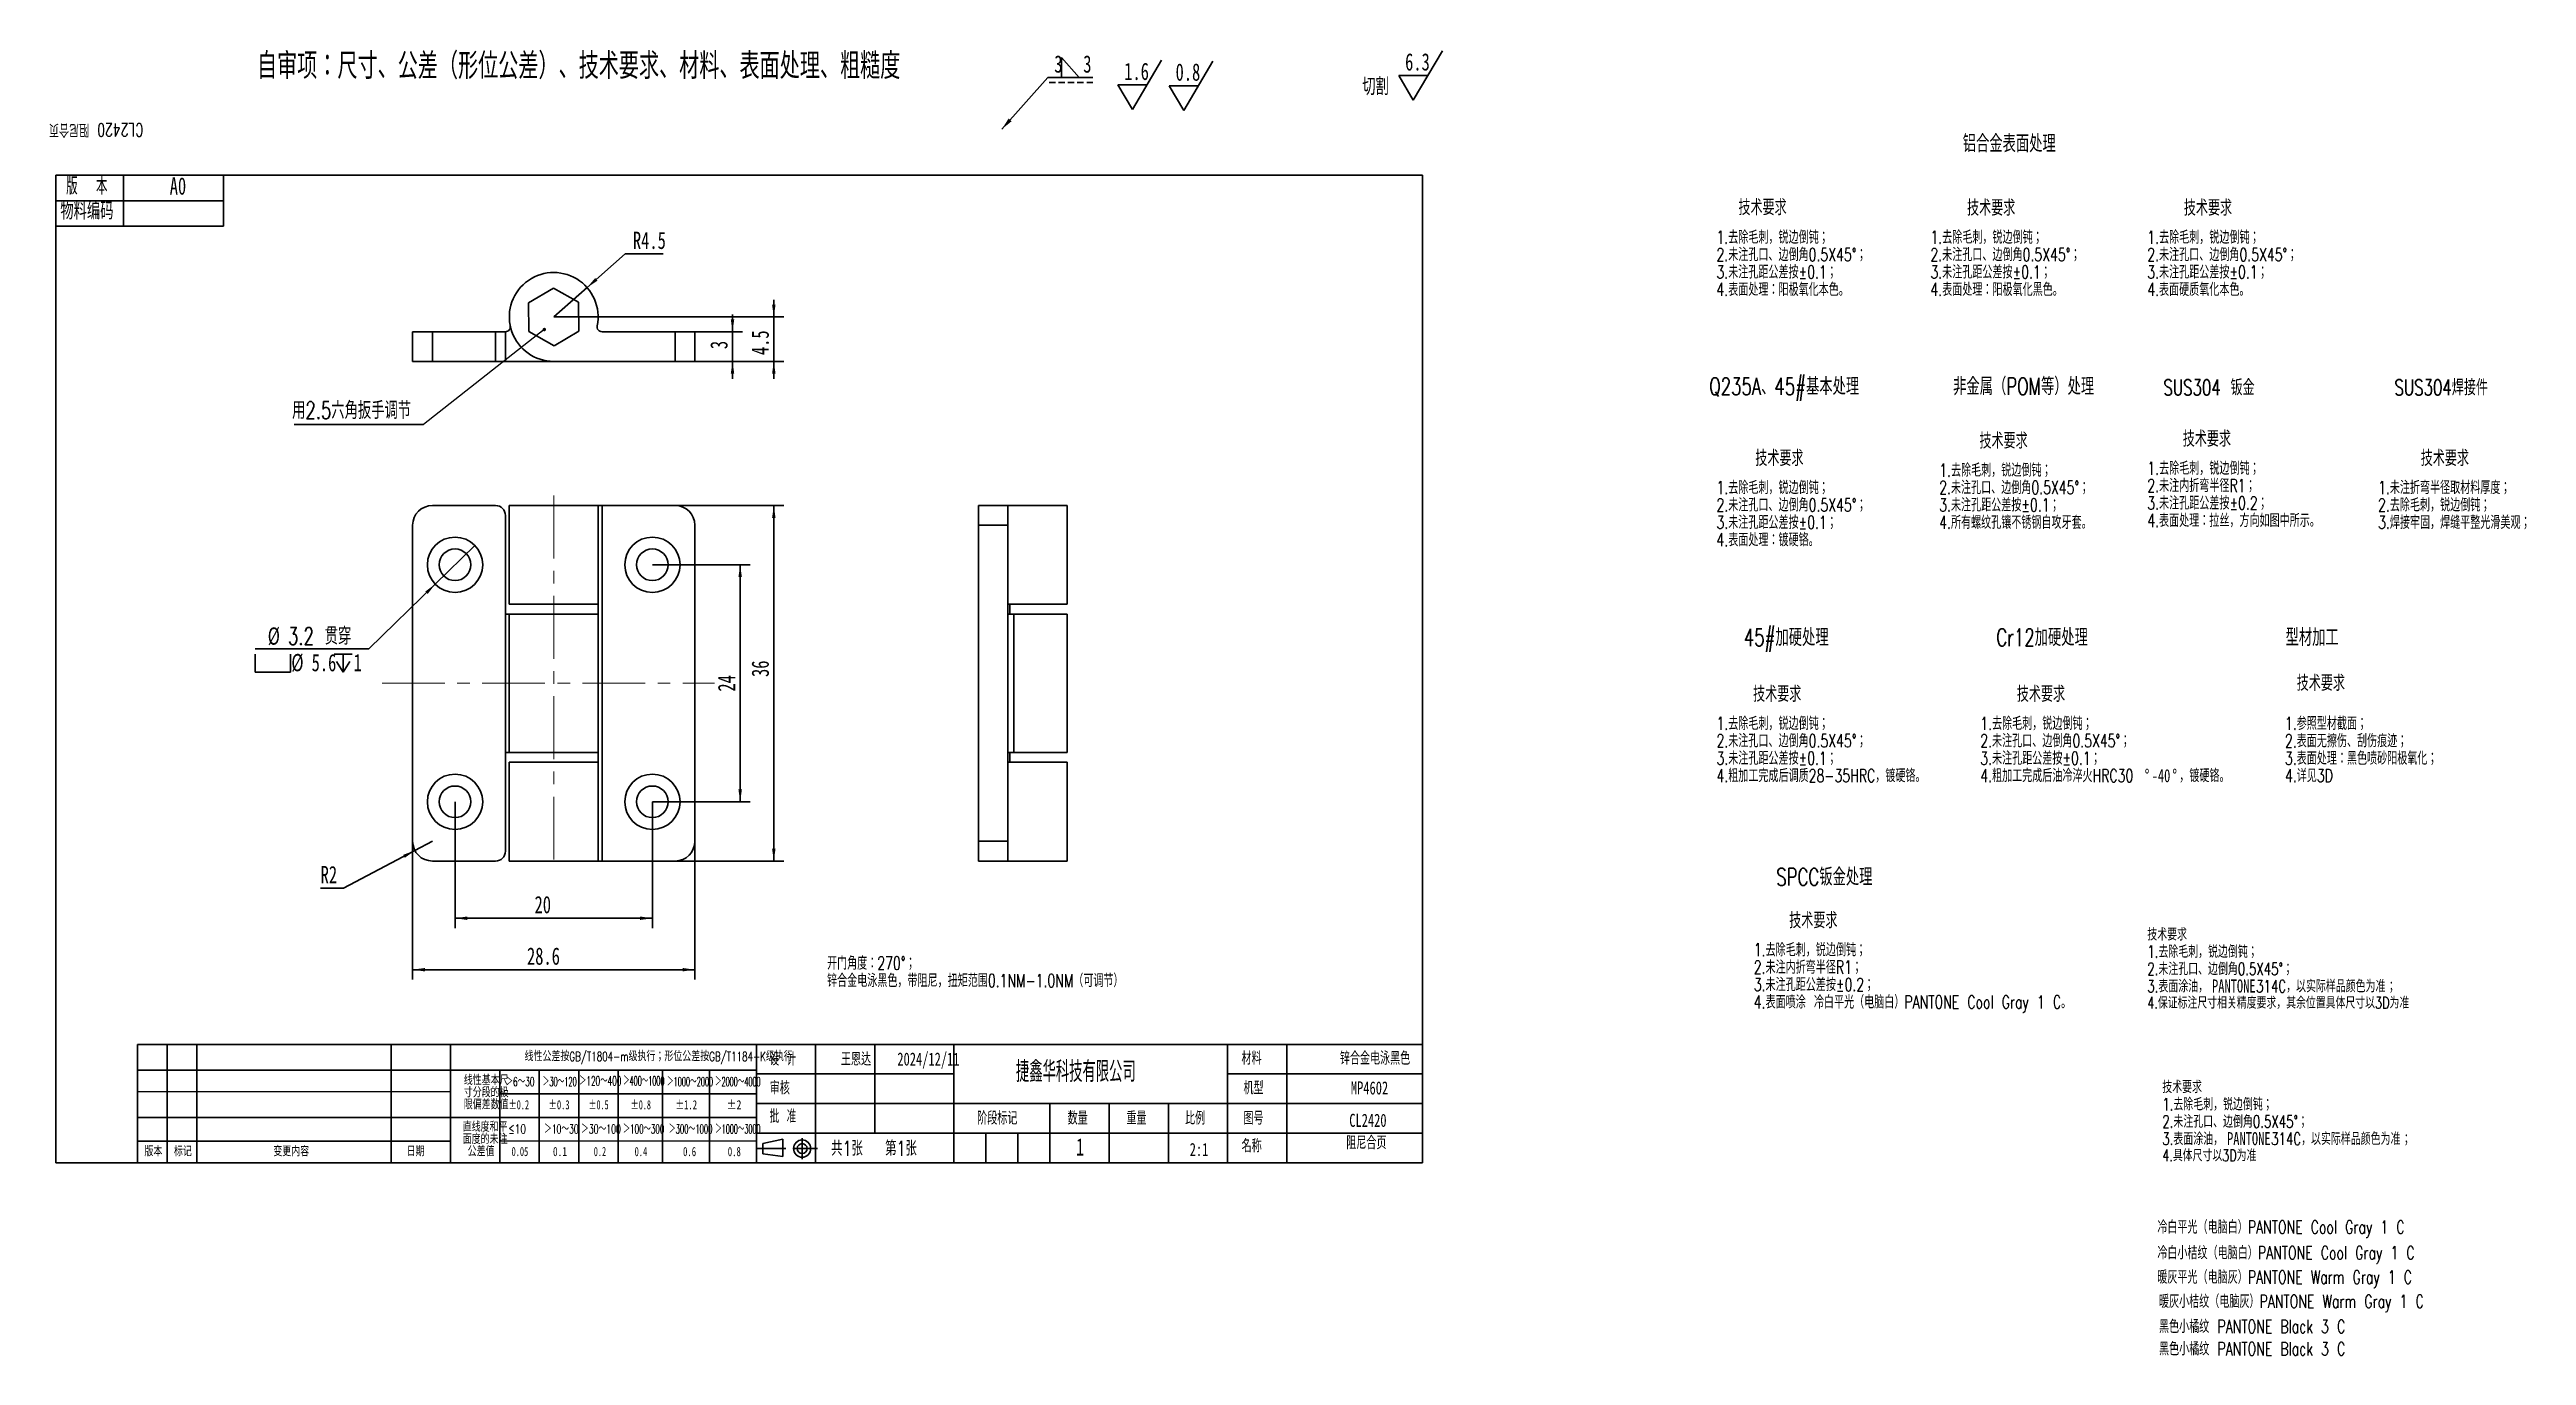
# Model space of a CAD drawing. Header units: millimetres. Extents: x 13 to 515, y -34 to 231.
import ezdxf

# ---------------------------------------------------------------- set-up
doc = ezdxf.new("R2010")
doc.units = ezdxf.units.MM
doc.linetypes.add('CENTERX2', pattern=[20.32, 12.7, -2.54, 2.54, -2.54])
doc.linetypes.add('HIDDEN', pattern=[1.905, 1.27, -0.635])
doc.layers.add('FORMAT', color=7, linetype='Continuous', lineweight=35)
doc.layers.add('轮廓实线层', color=7, linetype='Continuous', lineweight=35)
doc.styles.add('SLDTEXTSTYLE0', font='TXT', dxfattribs={"width": 0.7, "bigfont": 'bigfont'})
doc.styles.add('SLDTEXTSTYLE1', font='TXT', dxfattribs={"width": 0.7})
doc.styles.add('SLDTEXTSTYLE10', font='TXT', dxfattribs={"width": 0.569954, "bigfont": 'bigfont'})
doc.styles.add('SLDTEXTSTYLE11', font='TXT', dxfattribs={"width": 0.542825, "bigfont": 'bigfont'})
doc.styles.add('SLDTEXTSTYLE12', font='TXT', dxfattribs={"width": 0.607411, "bigfont": 'bigfont'})
doc.styles.add('SLDTEXTSTYLE13', font='TXT', dxfattribs={"width": 0.494457, "bigfont": 'bigfont'})
doc.styles.add('SLDTEXTSTYLE14', font='TXT', dxfattribs={"width": 0.523419, "bigfont": 'bigfont'})
doc.styles.add('SLDTEXTSTYLE15', font='TXT', dxfattribs={"width": 0.677411})
doc.styles.add('SLDTEXTSTYLE16', font='TXT', dxfattribs={"width": 0.616681})
doc.styles.add('SLDTEXTSTYLE17', font='TXT', dxfattribs={"width": 0.592279})
doc.styles.add('SLDTEXTSTYLE18', font='TXT', dxfattribs={"width": 0.633851})
doc.styles.add('SLDTEXTSTYLE19', font='TXT', dxfattribs={"width": 0.751649})
doc.styles.add('SLDTEXTSTYLE2', font='TXT', dxfattribs={"width": 0.579353, "bigfont": 'bigfont'})
doc.styles.add('SLDTEXTSTYLE20', font='TXT', dxfattribs={"width": 0.672854})
doc.styles.add('SLDTEXTSTYLE21', font='TXT', dxfattribs={"width": 0.604873})
doc.styles.add('SLDTEXTSTYLE22', font='TXT', dxfattribs={"width": 0.692137})
doc.styles.add('SLDTEXTSTYLE23', font='TXT', dxfattribs={"width": 0.516181, "bigfont": 'bigfont'})
doc.styles.add('SLDTEXTSTYLE24', font='TXT', dxfattribs={"width": 0.786906})
doc.styles.add('SLDTEXTSTYLE25', font='TXT', dxfattribs={"width": 0.513075, "bigfont": 'bigfont'})
doc.styles.add('SLDTEXTSTYLE26', font='TXT', dxfattribs={"width": 0.6, "bigfont": 'bigfont'})
doc.styles.add('SLDTEXTSTYLE3', font='TXT', dxfattribs={"width": 0.633333, "bigfont": 'bigfont'})
doc.styles.add('SLDTEXTSTYLE4', font='TXT', dxfattribs={"width": 0.589499, "bigfont": 'bigfont'})
doc.styles.add('SLDTEXTSTYLE5', font='TXT', dxfattribs={"width": 0.526455, "bigfont": 'bigfont'})
doc.styles.add('SLDTEXTSTYLE6', font='TXT', dxfattribs={"width": 0.583287, "bigfont": 'bigfont'})
doc.styles.add('SLDTEXTSTYLE7', font='TXT', dxfattribs={"width": 0.632085})
doc.styles.add('SLDTEXTSTYLE8', font='TXT', dxfattribs={"width": 0.735068, "bigfont": 'bigfont'})
doc.styles.add('SLDTEXTSTYLE9', font='TXT', dxfattribs={"width": 0.615255, "bigfont": 'bigfont'})
doc.dimstyles.new('SLDDIMSTYLE0', dxfattribs={"dimtxt": 0.18, "dimasz": 2.5, "dimexe": 0, "dimexo": 0.0625, "dimgap": 0, "dimtad": 0, "dimtih": 1, "dimtoh": 1, "dimdec": 0, "dimrnd": 1e-09, "dimzin": 0, "dimdsep": 46, "dimtxsty": 'Standard', "dimsah": 1, "dimcen": 0.09, "dimadec": 0, "dimazin": 0, "dimtfac": 2.5, "dimtdec": 0, "dimtofl": 0, "dimtmove": 0, "dimatfit": 3, "dimfxl": 0, "dimfrac": 2, "dimtolj": 1, "dimtzin": 0, "dimarcsym": 0})
doc.dimstyles.new('SLDDIMSTYLE1', dxfattribs={"dimtxt": 3.5, "dimasz": 2.5, "dimexe": 0, "dimexo": 0.0625, "dimgap": 0.875, "dimtad": 2, "dimlfac": 0.5, "dimrnd": 1e-09, "dimzin": 12, "dimdsep": 46, "dimtxsty": 'SLDTEXTSTYLE1', "dimsah": 1, "dimcen": 0.09, "dimadec": 0, "dimazin": 3, "dimtfac": 1, "dimtofl": 0, "dimtmove": 0, "dimatfit": 3, "dimfxl": 0, "dimfrac": 2, "dimtolj": 1, "dimtzin": 12, "dimarcsym": 0})
doc.dimstyles.new('SLDDIMSTYLE2', dxfattribs={"dimtxt": 3.5, "dimasz": 2.5, "dimexe": 0, "dimexo": 0.0625, "dimgap": 0.875, "dimtad": 0, "dimtih": 1, "dimtoh": 1, "dimlfac": 0.5, "dimrnd": 1e-09, "dimzin": 12, "dimdsep": 46, "dimtxsty": 'SLDTEXTSTYLE1', "dimblk1": 'NONE', "dimsah": 1, "dimcen": 0, "dimadec": 0, "dimazin": 3, "dimtfac": 1, "dimtmove": 0, "dimatfit": 3, "dimldrblk": 'NONE', "dimfxl": 0, "dimfrac": 2, "dimtolj": 1, "dimtzin": 12, "dimarcsym": 0})
doc.dimstyles.new('SLDDIMSTYLE3', dxfattribs={"dimtxt": 3.5, "dimasz": 2.5, "dimexe": 0, "dimexo": 0.0625, "dimgap": 0.875, "dimtad": 0, "dimtih": 1, "dimtoh": 1, "dimlfac": 0.5, "dimrnd": 1e-09, "dimzin": 12, "dimdsep": 46, "dimtxsty": 'SLDTEXTSTYLE1', "dimsah": 1, "dimcen": 0, "dimadec": 0, "dimazin": 3, "dimtfac": 1, "dimtofl": 0, "dimtmove": 0, "dimatfit": 3, "dimfxl": 0, "dimfrac": 2, "dimtolj": 1, "dimtzin": 12, "dimarcsym": 0})
doc.dimstyles.new('SLDDIMSTYLE4', dxfattribs={"dimtxt": 3.5, "dimasz": 2.5, "dimexe": 0, "dimexo": 0.0625, "dimgap": 0.875, "dimtad": 2, "dimlfac": 0.5, "dimrnd": 1e-09, "dimzin": 12, "dimdsep": 46, "dimtxsty": 'SLDTEXTSTYLE1', "dimsah": 1, "dimcen": 0.09, "dimadec": 0, "dimazin": 3, "dimtfac": 1, "dimtmove": 0, "dimatfit": 0, "dimfxl": 0, "dimfrac": 2, "dimtolj": 1, "dimtzin": 12, "dimarcsym": 0})
doc.dimstyles.new('SLDDIMSTYLE5', dxfattribs={"dimtxt": 0.18, "dimasz": 0.7, "dimexe": 0, "dimexo": 0.0625, "dimgap": 0, "dimtad": 0, "dimtih": 1, "dimtoh": 1, "dimdec": 0, "dimrnd": 1e-09, "dimzin": 0, "dimdsep": 46, "dimtxsty": 'Standard', "dimblk1": 'DOT', "dimblk2": 'DOT', "dimsah": 1, "dimcen": 0.09, "dimadec": 0, "dimazin": 0, "dimtfac": 0.7, "dimtdec": 0, "dimtofl": 0, "dimtmove": 0, "dimatfit": 3, "dimldrblk": 'DOT', "dimfxl": 0, "dimfrac": 2, "dimtolj": 1, "dimtzin": 0, "dimarcsym": 0})

# ---------------------------------------------------------------- blocks, each defined once
blk = doc.blocks.new('SW_NOTE_0')
at = {"layer": 'FORMAT', "color": 0, "attachment_point": 1}
for s, insert, char_height, style in [('技术要求', (0, 3.22), 2.5, 'SLDTEXTSTYLE0'), ('2.未注孔口、边倒角0.5X45°；', (0, -3.78), 2.5, 'SLDTEXTSTYLE0'), ('1.去除毛刺，锐边倒钝；', (0, -0.28), 2.5, 'SLDTEXTSTYLE0'), ('3.表面涂油，', (0, -7.28), 2.5, 'SLDTEXTSTYLE0'), ('PANTONE', (13.12, -7.17), 2.646, 'SLDTEXTSTYLE1'), ('314C，以实际样品颜色为准', (22.06, -7.28), 2.5, 'SLDTEXTSTYLE0'), ('；', (48.46, -7.44), 2.38, 'SLDTEXTSTYLE0'), ('4.保证标注尺寸相关精度要求，其余位置具体尺寸以3D为准', (0, -10.69), 2.3813, 'SLDTEXTSTYLE0')]:
    blk.add_mtext(s, dxfattribs=dict(at, insert=insert, char_height=char_height, style=style))
blk = doc.blocks.new('SW_NOTE_0_1')
at = {"layer": 'FORMAT', "color": 0, "attachment_point": 1}
for s, insert, char_height, style in [('技术要求', (0, 3.22), 2.5, 'SLDTEXTSTYLE0'), ('2.未注孔口、边倒角0.5X45°；', (0, -3.78), 2.5, 'SLDTEXTSTYLE0'), ('1.去除毛刺，锐边倒钝；', (0, -0.28), 2.5, 'SLDTEXTSTYLE0'), ('3.表面涂油，', (0, -7.28), 2.5, 'SLDTEXTSTYLE0'), ('PANTONE', (13.12, -7.17), 2.646, 'SLDTEXTSTYLE1'), ('314C，以实际样品颜色为准', (22.06, -7.28), 2.5, 'SLDTEXTSTYLE0'), ('；', (48.46, -7.44), 2.38, 'SLDTEXTSTYLE0'), ('4.具体尺寸以3D为准', (0, -10.69), 2.3813, 'SLDTEXTSTYLE0')]:
    blk.add_mtext(s, dxfattribs=dict(at, insert=insert, char_height=char_height, style=style))
blk = doc.blocks.new('SW_NOTE_0_2')
at = {"layer": 'FORMAT', "color": 0, "attachment_point": 1, "style": 'SLDTEXTSTYLE0'}
for s, insert, char_height in [('技术要求', (5.95, 4.09), 3.175), ('1.去除毛刺，锐边倒钝；', (-1.23, -2.12), 2.6458), ('2.未注内折弯半径R1；', (-1.23, -5.64), 2.6458), ('3.未注孔距公差按±0.2；', (-1.23, -9.17), 2.6458), ('4.表面处理：拉丝，方向如图中所示。', (-1.23, -12.7), 2.6458)]:
    blk.add_mtext(s, dxfattribs=dict(at, insert=insert, char_height=char_height))
blk = doc.blocks.new('SW_NOTE_0_3')
at = {"layer": 'FORMAT', "color": 0, "attachment_point": 1, "style": 'SLDTEXTSTYLE0'}
for s, insert, char_height in [('技术要求', (0, 4.09), 3.175), ('1.去除毛刺，锐边倒钝；', (-7.41, -2.12), 2.6458), ('2.未注孔口、边倒角0.5X45°；', (-7.41, -5.64), 2.6458), ('3.未注孔距公差按±0.1；', (-7.41, -9.17), 2.6458), ('4.表面处理：阳极氧化黑色。', (-7.41, -12.7), 2.6458)]:
    blk.add_mtext(s, dxfattribs=dict(at, insert=insert, char_height=char_height))
blk = doc.blocks.new('SW_NOTE_0_4')
at = {"layer": 'FORMAT', "color": 0, "attachment_point": 1, "style": 'SLDTEXTSTYLE0'}
for s, insert, char_height in [('技术要求', (0, 4.09), 3.175), ('1.去除毛刺，锐边倒钝；', (-4.45, -2.22), 2.6458), ('2.未注孔口、边倒角0.5X45°；', (-4.45, -5.74), 2.6458), ('3.未注孔距公差按±0.1；', (-4.45, -9.27), 2.6458), ('4.表面处理：阳极氧化本色。', (-4.45, -12.8), 2.6458)]:
    blk.add_mtext(s, dxfattribs=dict(at, insert=insert, char_height=char_height))
blk = doc.blocks.new('SW_NOTE_0_5')
at = {"layer": 'FORMAT', "color": 0, "attachment_point": 1, "style": 'SLDTEXTSTYLE0'}
for s, insert, char_height in [('技术要求', (2.38, 4.09), 3.175), ('1.参照型材截面；', (0, -4.35), 2.646), ('2.表面无擦伤、刮伤痕迹；', (0, -7.88), 2.6458), ('3.表面处理：黑色喷砂阳极氧化；', (0, -11.41), 2.6458), ('4.详见3D', (0, -14.93), 2.646)]:
    blk.add_mtext(s, dxfattribs=dict(at, insert=insert, char_height=char_height))
blk = doc.blocks.new('SW_NOTE_0_6')
at = {"layer": 'FORMAT', "color": 0, "attachment_point": 1, "style": 'SLDTEXTSTYLE0'}
for s, insert, char_height in [('技术要求', (1.19, 4.09), 3.175), ('1.去除毛刺，锐边倒钝；', (-6.67, -2.12), 2.6458), ('2.未注孔口、边倒角0.5X45°；', (-6.67, -5.64), 2.6458), ('3.未注孔距公差按±0.1；', (-6.67, -9.17), 2.6458), ('4.表面处理：镀硬铬。', (-6.67, -12.7), 2.6458)]:
    blk.add_mtext(s, dxfattribs=dict(at, insert=insert, char_height=char_height))
blk = doc.blocks.new('SW_NOTE_0_7')
at = {"layer": 'FORMAT', "color": 0, "attachment_point": 1, "style": 'SLDTEXTSTYLE0'}
for s, insert, char_height in [('技术要求', (5.95, 4.09), 3.175), ('1.去除毛刺，锐边倒钝；', (-1.23, -2.12), 2.6458), ('2.未注内折弯半径R1；', (-1.23, -5.64), 2.6458), ('3.未注孔距公差按±0.2；', (-1.23, -9.17), 2.6458), ('4.表面喷涂 冷白平光（电脑白）PANTONE Cool Gray 1 C。', (-1.23, -12.7), 2.6458)]:
    blk.add_mtext(s, dxfattribs=dict(at, insert=insert, char_height=char_height))
blk = doc.blocks.new('SW_NOTE_0_8')
at = {"layer": 'FORMAT', "color": 0, "attachment_point": 1, "style": 'SLDTEXTSTYLE0'}
for s, insert, char_height in [('技术要求', (0, 4.09), 3.175), ('1.去除毛刺，锐边倒钝；', (-8.15, -2.12), 2.6458), ('2.未注孔口、边倒角0.5X45°；', (-8.15, -5.64), 2.6458), ('3.未注孔距公差按±0.1；', (-8.15, -9.17), 2.6458), ('4.所有螺纹孔镶不锈钢自攻牙套。', (-8.15, -12.7), 2.6458)]:
    blk.add_mtext(s, dxfattribs=dict(at, insert=insert, char_height=char_height))
blk = doc.blocks.new('SW_NOTE_0_9')
at = {"layer": 'FORMAT', "color": 0, "attachment_point": 1, "style": 'SLDTEXTSTYLE0'}
for s, insert, char_height in [('技术要求', (0, 4.09), 3.175), ('1.去除毛刺，锐边倒钝；', (-7.41, -2.12), 2.6458), ('2.未注孔口、边倒角0.5X45°；', (-7.41, -5.64), 2.6458), ('3.未注孔距公差按±0.1；', (-7.41, -9.17), 2.6458), ('4.表面硬质氧化本色。', (-7.41, -12.7), 2.6458)]:
    blk.add_mtext(s, dxfattribs=dict(at, insert=insert, char_height=char_height))
blk = doc.blocks.new('SW_NOTE_0_10')
at = {"layer": 'FORMAT', "color": 0, "attachment_point": 1, "style": 'SLDTEXTSTYLE0'}
for s, insert, char_height in [('技术要求', (0, 4.09), 3.175), ('1.未注折弯半径取材料厚度；', (-8.64, -2.12), 2.6458), ('2.去除毛刺，锐边倒钝；', (-8.64, -5.64), 2.6458), ('3.焊接牢固，焊缝平整光滑美观；', (-8.64, -9.17), 2.6458)]:
    blk.add_mtext(s, dxfattribs=dict(at, insert=insert, char_height=char_height))
blk = doc.blocks.new('SW_NOTE_0_11')
at = {"layer": 'FORMAT', "color": 0, "attachment_point": 1}
for s, insert, char_height, style in [('技术要求', (0, 4.09), 3.175, 'SLDTEXTSTYLE0'), ('1.去除毛刺，锐边倒钝；', (-7.41, -2.12), 2.6458, 'SLDTEXTSTYLE0'), ('2.未注孔口、边倒角0.5X45°；', (-7.41, -5.64), 2.6458, 'SLDTEXTSTYLE0'), ('3.未注孔距公差按±0.1；', (-7.41, -9.17), 2.6458, 'SLDTEXTSTYLE0'), ('4.粗加工完成后油冷淬火HRC30', (-7.41, -12.7), 2.6458, 'SLDTEXTSTYLE0'), ('%%d', (25.92, -12.7), 2.646, 'SLDTEXTSTYLE1'), ('-40', (27.32, -12.7), 2.646, 'SLDTEXTSTYLE1'), ('%%d', (31.53, -12.7), 2.646, 'SLDTEXTSTYLE1'), ('，镀硬铬。', (32.92, -12.7), 2.646, 'SLDTEXTSTYLE0')]:
    blk.add_mtext(s, dxfattribs=dict(at, insert=insert, char_height=char_height, style=style))
blk = doc.blocks.new('SW_NOTE_0_12')
at = {"layer": 'FORMAT', "color": 0, "attachment_point": 1, "style": 'SLDTEXTSTYLE0'}
for s, insert, char_height in [('技术要求', (0, 4.09), 3.175), ('1.去除毛刺，锐边倒钝；', (-7.41, -2.12), 2.6458), ('2.未注孔口、边倒角0.5X45°；', (-7.41, -5.64), 2.6458), ('3.未注孔距公差按±0.1；', (-7.41, -9.17), 2.6458), ('4.粗加工完成后调质28-35HRC，镀硬铬。', (-7.41, -12.7), 2.6458)]:
    blk.add_mtext(s, dxfattribs=dict(at, insert=insert, char_height=char_height))
blk = doc.blocks.new('SW_NOTE_0_13')
at = {"layer": 'FORMAT', "color": 0, "attachment_point": 1, "style": 'SLDTEXTSTYLE0'}
for s, insert, char_height in [('锌合金电泳黑色，带阻尼，扭矩范围0.1NM-1.0NM（可调节）', (0, -0.12), 2.6458), ('开门角度：270°；', (0, 3.41), 2.646)]:
    blk.add_mtext(s, dxfattribs=dict(at, insert=insert, char_height=char_height))
blk = doc.blocks.new('SW_NOTE_0_14')
at = {"layer": 'FORMAT', "color": 0, "char_height": 1.852, "attachment_point": 2, "style": 'SLDTEXTSTYLE0'}
for s, insert in [('线性基本尺', (6.37, 2.39)), ('寸分段的极', (6.37, -0.08)), ('限偏差数值', (6.37, -2.55))]:
    blk.add_mtext(s, dxfattribs=dict(at, insert=insert))
blk = doc.blocks.new('SW_NOTE_0_15')
at = {"layer": 'FORMAT', "color": 0, "char_height": 1.852, "attachment_point": 2, "style": 'SLDTEXTSTYLE0'}
for s, insert in [('面度的未注', (6.37, -0.08)), ('直线度和平', (6.37, 2.39)), ('公差值', (5.55, -2.55))]:
    blk.add_mtext(s, dxfattribs=dict(at, insert=insert))
blk = doc.blocks.new('SW_NOTE_0_16')
at = {"layer": 'FORMAT', "color": 0, "char_height": 2.646, "attachment_point": 2}
for s, insert, style in [('CL2420', (6.24, 3.41), 'SLDTEXTSTYLE1'), ('阻尼合页', (5.93, -1.12), 'SLDTEXTSTYLE0')]:
    blk.add_mtext(s, dxfattribs=dict(at, insert=insert, style=style))
blk = doc.blocks.new('SW_SFSYMBOL_0')
at = {"layer": 'FORMAT', "color": 0}
for p, q in [((1.65, -5), (7.55, 5)), ((1.65, -5), (-1.3, 0)), ((4.6, 0), (-1.3, 0))]:
    blk.add_line(p, q, dxfattribs=at)
at = {"layer": 'FORMAT', "color": 0, "char_height": 3.5, "attachment_point": 1}
for s, insert, style in [('6.3', (0, 4.51), 'SLDTEXTSTYLE1'), ('切割', (-8.68, -0.49), 'SLDTEXTSTYLE0')]:
    blk.add_mtext(s, dxfattribs=dict(at, insert=insert, style=style))
blk = doc.blocks.new('SW_SFSYMBOL_1')
at = {"layer": 'FORMAT', "color": 0}
for p, q in [((1.65, -5), (7.55, 5)), ((1.65, -5), (-1.3, 0)), ((4.6, 0), (-1.3, 0))]:
    blk.add_line(p, q, dxfattribs=at)
at = {"layer": 'FORMAT', "color": 0, "insert": (0, 4.51), "char_height": 3.5, "attachment_point": 1, "style": 'SLDTEXTSTYLE1'}
blk.add_mtext('0.8', dxfattribs=at)
blk = doc.blocks.new('SW_SFSYMBOL_2')
at = {"layer": 'FORMAT', "color": 0}
for p, q in [((1.65, -5), (7.55, 5)), ((1.65, -5), (-1.3, 0)), ((4.6, 0), (-1.3, 0))]:
    blk.add_line(p, q, dxfattribs=at)
at = {"layer": 'FORMAT', "color": 0, "insert": (0, 4.51), "char_height": 3.5, "attachment_point": 1, "style": 'SLDTEXTSTYLE1'}
blk.add_mtext('1.6', dxfattribs=at)
blk = doc.blocks.new('SW_SYMBOL_WELD_FILL')
at = {"layer": 'FORMAT', "color": 0}
for p, q in [((100, 0), (100, 900)), ((100, 900), (900, 0)), ((100, 0), (900, 0))]:
    blk.add_line(p, q, dxfattribs=at)
blk = doc.blocks.new('SW_WELDSYMBOL_0')
at = {"layer": 'FORMAT', "color": 0}
blk.add_line((9.15, 0), (0, 0), dxfattribs=at)
at = {"layer": 'FORMAT', "color": 0, "linetype": 'HIDDEN'}
blk.add_line((9.15, -1), (0, -1), dxfattribs=at)
at = {"layer": 'FORMAT', "color": 0, "xscale": 0.004511737089201878, "yscale": 0.004511737089201878, "zscale": 0.004511737089201878}
blk.add_blockref('SW_SYMBOL_WELD_FILL', (2.31, 0), dxfattribs=at)
at = {"layer": 'FORMAT', "color": 0, "char_height": 3.5, "attachment_point": 1, "style": 'SLDTEXTSTYLE1'}
for insert in [(1.31, 4.51), (7.18, 4.51)]:
    blk.add_mtext('3', dxfattribs=dict(at, insert=insert))
blk = doc.blocks.new('_D')
at = {"layer": 'FORMAT'}
for p, q in [((135.12, 126.57), (154.9, 126.57)), ((152.9, 126.57), (152.9, 78.57)), ((135.12, 78.57), (154.9, 78.57))]:
    blk.add_line(p, q, dxfattribs=at)
for points in [[(152.9, 126.57), (152.55, 124.07), (153.25, 124.07)], [(152.9, 78.57), (153.25, 81.07), (152.55, 81.07)]]:
    blk.add_solid(points, dxfattribs=at)
at = {"layer": 'FORMAT', "insert": (148.39, 100.89), "char_height": 3.5, "attachment_point": 1, "rotation": 90, "style": 'SLDTEXTSTYLE1'}
blk.add_mtext('24', dxfattribs=at)
blk = doc.blocks.new('_D_1')
at = {"layer": 'FORMAT'}
for p, q in [((95.12, 78.57), (95.12, 52.99)), ((135.12, 78.57), (135.12, 52.99)), ((135.12, 54.99), (95.12, 54.99))]:
    blk.add_line(p, q, dxfattribs=at)
for points in [[(95.12, 54.99), (97.62, 54.64), (97.62, 55.34)], [(135.12, 54.99), (132.62, 55.34), (132.62, 54.64)]]:
    blk.add_solid(points, dxfattribs=at)
at = {"layer": 'FORMAT', "insert": (111.23, 59.5), "char_height": 3.5, "attachment_point": 1, "style": 'SLDTEXTSTYLE1'}
blk.add_mtext('20', dxfattribs=at)
blk = doc.blocks.new('_D_2')
at = {"layer": 'FORMAT'}
for p, q in [((139.72, 138.57), (161.72, 138.57)), ((159.72, 66.57), (159.72, 138.57)), ((139.72, 66.57), (161.72, 66.57))]:
    blk.add_line(p, q, dxfattribs=at)
for points in [[(159.72, 138.57), (159.37, 136.07), (160.07, 136.07)], [(159.72, 66.57), (160.07, 69.07), (159.37, 69.07)]]:
    blk.add_solid(points, dxfattribs=at)
at = {"layer": 'FORMAT', "insert": (155.21, 103.85), "char_height": 3.5, "attachment_point": 1, "rotation": 90, "style": 'SLDTEXTSTYLE1'}
blk.add_mtext('36', dxfattribs=at)
blk = doc.blocks.new('_D_3')
at = {"layer": 'FORMAT'}
for p, q in [((86.52, 70.57), (86.52, 42.57)), ((143.72, 70.57), (143.72, 42.57)), ((143.72, 44.57), (86.52, 44.57))]:
    blk.add_line(p, q, dxfattribs=at)
for points in [[(86.52, 44.57), (89.02, 44.22), (89.02, 44.92)], [(143.72, 44.57), (141.22, 44.92), (141.22, 44.22)]]:
    blk.add_solid(points, dxfattribs=at)
at = {"layer": 'FORMAT', "insert": (109.7, 49.08), "char_height": 3.5, "attachment_point": 1, "style": 'SLDTEXTSTYLE1'}
blk.add_mtext('28.6', dxfattribs=at)
blk = doc.blocks.new('SW_SYMBOL_HOLE_SPOT')
at = {"layer": 'FORMAT', "color": 0}
for p, q in [((0, 875), (0, 75)), ((0, 75), (1600, 75)), ((1600, 75), (1600, 875))]:
    blk.add_line(p, q, dxfattribs=at)
blk = doc.blocks.new('SW_SYMBOL_HOLE_DEPTH')
at = {"layer": 'FORMAT', "color": 0}
for p, q in [((0, 875), (800, 875)), ((100, 555), (400, 75)), ((400, 875), (400, 75)), ((700, 555), (400, 75))]:
    blk.add_line(p, q, dxfattribs=at)
blk = doc.blocks.new('_D_4')
at = {"layer": 'FORMAT'}
for p, q in [((99.12, 130.48), (91.11, 122.66)), ((91.11, 122.66), (77.67, 109.55)), ((77.67, 109.55), (54.58, 109.55))]:
    blk.add_line(p, q, dxfattribs=at)
blk.add_solid([(91.11, 122.66), (89.08, 121.16), (89.56, 120.66)], dxfattribs=at)
at = {"layer": 'FORMAT', "xscale": 0.004511737089201878, "yscale": 0.004511737089201878, "zscale": 0.004511737089201878}
for name, p in [('SW_SYMBOL_HOLE_SPOT', (54.58, 104.51)), ('SW_SYMBOL_HOLE_DEPTH', (70.65, 104.51))]:
    blk.add_blockref(name, p, dxfattribs=at)
at = {"layer": 'FORMAT', "char_height": 3.5, "attachment_point": 1}
for s, insert, style in [('%%c', (57.15, 113.89), 'SLDTEXTSTYLE1'), ('3.2 贯穿', (61.26, 113.88), 'SLDTEXTSTYLE0'), ('%%c', (61.94, 108.52), 'SLDTEXTSTYLE1'), ('5.6', (66.05, 108.51), 'SLDTEXTSTYLE1'), ('1', (74.55, 108.51), 'SLDTEXTSTYLE1')]:
    blk.add_mtext(s, dxfattribs=dict(at, insert=insert, style=style))
blk = doc.blocks.new('_None')
blk = doc.blocks.new('_D_5')
at = {"layer": 'FORMAT'}
for p, q in [((90.52, 70.57), (86.98, 68.7)), ((86.98, 68.7), (72.53, 61.07)), ((72.53, 61.07), (67.88, 61.07))]:
    blk.add_line(p, q, dxfattribs=at)
blk.add_solid([(86.98, 68.7), (84.61, 67.84), (84.93, 67.23)], dxfattribs=at)
at = {"layer": 'FORMAT', "insert": (67.88, 65.58), "char_height": 3.5, "attachment_point": 1, "style": 'SLDTEXTSTYLE1'}
blk.add_mtext('R2', dxfattribs=at)
blk = doc.blocks.new('_D_6')
at = {"layer": 'FORMAT'}
for p, q in [((115.12, 176.76), (161.72, 176.76)), ((159.72, 176.76), (159.72, 180.26)), ((159.72, 176.76), (159.72, 167.76)), ((143.72, 167.76), (161.72, 167.76)), ((159.72, 167.76), (159.72, 164.26))]:
    blk.add_line(p, q, dxfattribs=at)
for points in [[(159.72, 176.76), (160.07, 179.26), (159.37, 179.26)], [(159.72, 167.76), (159.37, 165.26), (160.07, 165.26)]]:
    blk.add_solid(points, dxfattribs=at)
at = {"layer": 'FORMAT', "insert": (155.21, 169.04), "char_height": 3.5, "attachment_point": 1, "rotation": 90, "style": 'SLDTEXTSTYLE1'}
blk.add_mtext('4.5', dxfattribs=at)
blk = doc.blocks.new('_D_7')
at = {"layer": 'FORMAT'}
for p, q in [((151.35, 173.76), (151.35, 177.26)), ((143.72, 173.76), (153.35, 173.76)), ((151.35, 173.76), (151.35, 167.76)), ((143.72, 167.76), (153.35, 167.76)), ((151.35, 167.76), (151.35, 164.26))]:
    blk.add_line(p, q, dxfattribs=at)
for points in [[(151.35, 173.76), (151.7, 176.26), (151, 176.26)], [(151.35, 167.76), (151, 165.26), (151.7, 165.26)]]:
    blk.add_solid(points, dxfattribs=at)
at = {"layer": 'FORMAT', "insert": (146.84, 170.25), "char_height": 3.5, "attachment_point": 1, "rotation": 90, "style": 'SLDTEXTSTYLE1'}
blk.add_mtext('3', dxfattribs=at)
blk = doc.blocks.new('_D_8')
at = {"layer": 'FORMAT'}
for p, q in [((121.87, 182.71), (129.59, 189.52)), ((129.59, 189.52), (137.31, 189.52)), ((115.12, 176.76), (121.87, 182.71))]:
    blk.add_line(p, q, dxfattribs=at)
blk.add_solid([(121.87, 182.71), (123.98, 184.1), (123.51, 184.63)], dxfattribs=at)
at = {"layer": 'FORMAT', "insert": (131.17, 194.03), "char_height": 3.5, "attachment_point": 1, "style": 'SLDTEXTSTYLE1'}
blk.add_mtext('R4.5', dxfattribs=at)
blk = doc.blocks.new('SW_NOTE_0_17')
at = {"layer": 'FORMAT', "color": 0}
blk.add_line((-26.16, 0), (0, 0), dxfattribs=at)
at = {"layer": 'FORMAT', "color": 0, "insert": (-26.6, 4.6), "char_height": 3.5, "attachment_point": 1, "style": 'SLDTEXTSTYLE0'}
blk.add_mtext('用2.5六角扳手调节', dxfattribs=at)
blk = doc.blocks.new('_Dot')
at = {"color": 0, "linetype": 'ByBlock', "lineweight": -2}
blk.add_line((-0.5, 0), (-1, 0), dxfattribs=at)
at = {"color": 0, "linetype": 'ByBlock', "const_width": 0.5}
blk.add_lwpolyline([(-0.25, 0, 1), (0.25, 0, 1)], format="xyb", close=True, dxfattribs=at)

msp = doc.modelspace()

# ---------------------------------------------------------------- linework, layer by layer
at = {"color": 7, "linetype": 'Continuous', "lineweight": 35}
for p, q in [((115.048, 182.6), (110.028, 179.622)), ((120.137, 179.742), (115.048, 182.6)), ((110.028, 179.622), (110.097, 173.786)), ((120.206, 173.905), (120.137, 179.742)), ((86.517, 167.764), (86.517, 173.764)), ((86.517, 173.764), (90.517, 173.764)), ((90.517, 173.764), (90.517, 167.764)), ((90.517, 173.764), (103.319, 173.764)), ((103.319, 167.764), (103.319, 173.764)), ((103.319, 173.764), (105.319, 173.764)), ((105.319, 173.764), (105.319, 167.764)), ((110.097, 173.786), (115.186, 170.927)), ((115.186, 170.927), (120.206, 173.905)), ((124.915, 173.764), (139.717, 173.764)), ((139.717, 167.764), (139.717, 173.764)), ((139.717, 173.764), (143.717, 173.764)), ((143.717, 173.764), (143.717, 167.764)), ((90.517, 167.764), (86.517, 167.764)), ((90.517, 167.764), (103.319, 167.764)), ((105.319, 167.764), (103.319, 167.764)), ((115.117, 167.764), (105.319, 167.764)), ((115.117, 167.764), (139.717, 167.764)), ((143.717, 167.764), (139.717, 167.764)), ((103.319, 138.571), (90.517, 138.571)), ((105.319, 116.571), (105.319, 136.571)), ((106.117, 138.571), (106.117, 118.571)), ((106.117, 138.571), (124.117, 138.571)), ((124.117, 118.571), (124.117, 138.571)), ((124.117, 138.571), (124.915, 138.571)), ((124.915, 138.571), (124.915, 66.571)), ((139.717, 138.571), (124.915, 138.571)), ((201.176, 138.571), (207.176, 138.571)), ((201.176, 134.571), (201.176, 138.571)), ((207.176, 138.571), (207.176, 134.571)), ((207.176, 138.571), (219.176, 138.571)), ((219.176, 118.571), (219.176, 138.571)), ((86.517, 134.571), (86.517, 70.571)), ((143.717, 70.571), (143.717, 134.571)), ((201.176, 134.571), (201.176, 70.571)), ((207.176, 134.571), (201.176, 134.571)), ((207.176, 134.571), (207.176, 70.571)), ((105.319, 88.571), (105.319, 116.571)), ((106.117, 116.571), (105.319, 116.571)), ((124.117, 118.571), (106.117, 118.571)), ((106.117, 116.571), (106.117, 88.571)), ((106.117, 116.571), (124.117, 116.571)), ((124.117, 86.571), (124.117, 118.571)), ((124.117, 88.571), (124.117, 116.571)), ((219.176, 118.571), (207.176, 118.571)), ((208.376, 116.571), (207.176, 116.571)), ((207.574, 116.571), (207.574, 118.571)), ((208.376, 116.571), (208.376, 88.571)), ((208.376, 116.571), (219.176, 116.571)), ((219.176, 88.571), (219.176, 116.571)), ((105.319, 88.571), (106.117, 88.571)), ((105.319, 68.571), (105.319, 88.571)), ((124.117, 88.571), (106.117, 88.571)), ((106.117, 86.571), (106.117, 66.571)), ((106.117, 86.571), (124.117, 86.571)), ((124.117, 66.571), (124.117, 86.571)), ((207.176, 88.571), (208.376, 88.571)), ((207.176, 86.571), (219.176, 86.571)), ((207.574, 86.571), (207.574, 88.571)), ((219.176, 88.571), (208.376, 88.571)), ((219.176, 66.571), (219.176, 86.571)), ((201.176, 70.571), (207.176, 70.571)), ((201.176, 66.571), (201.176, 70.571)), ((207.176, 70.571), (207.176, 66.571)), ((90.517, 66.571), (103.319, 66.571)), ((124.117, 66.571), (106.117, 66.571)), ((124.915, 66.571), (124.117, 66.571)), ((124.915, 66.571), (139.717, 66.571)), ((207.176, 66.571), (201.176, 66.571)), ((219.176, 66.571), (207.176, 66.571)), ((94.186, 14.63), (30.786, 14.63))]:
    msp.add_line(p, q, dxfattribs=at)
for centre, radius in [((95.117, 126.571), 5.6), ((135.117, 126.571), 5.6), ((95.117, 126.571), 3.2), ((135.117, 126.571), 3.2), ((95.117, 78.571), 5.6), ((95.117, 78.571), 3.2), ((135.117, 78.571), 5.6), ((135.117, 78.571), 3.2)]:
    msp.add_circle(centre, radius, dxfattribs=at)
for centre, radius, start, end in [((115.117, 176.764), 9, 348.46304, 270), ((105.319, 174.764), 1, 270, 11.53696), ((124.915, 174.764), 1, 168.46304, 270), ((90.517, 134.571), 4, 90, 180), ((103.319, 136.571), 2, 0, 90), ((139.717, 134.571), 4, 0, 90), ((90.517, 70.571), 4, 180, 270), ((139.717, 70.571), 4, 270, 0), ((103.319, 68.571), 2, 270, 0)]:
    msp.add_arc(centre, radius, start, end, dxfattribs=at)
at = {"layer": 'FORMAT', "lineweight": 25}
for p, q in [((27.936, 205.451), (14.186, 205.451)), ((14.186, 205.451), (14.186, 200.277)), ((27.936, 205.451), (27.936, 200.277)), ((27.936, 200.277), (14.186, 200.277)), ((94.186, 19.851), (30.786, 19.851)), ((30.786, 5.451), (94.186, 5.451)), ((156.186, 9.83), (104.186, 9.83))]:
    msp.add_line(p, q, dxfattribs=at)
at = {"layer": 'FORMAT'}
for p, q in [((27.936, 205.451), (27.936, 195.132)), ((48.179, 205.451), (48.179, 195.132)), ((14.186, 200.277), (48.179, 200.277)), ((14.186, 195.132), (48.179, 195.132)), ((30.786, 29.451), (30.786, 5.451)), ((156.186, 29.451), (30.786, 29.451)), ((36.786, 29.451), (36.786, 5.451)), ((42.786, 29.451), (42.786, 5.451)), ((82.2, 29.451), (82.2, 5.451)), ((94.186, 5.451), (94.186, 29.451)), ((94.186, 29.451), (94.186, 5.451)), ((156.186, 29.451), (156.186, 5.451)), ((168.186, 29.451), (156.186, 29.451)), ((156.186, 29.451), (251.686, 29.451)), ((156.186, 29.451), (156.186, 5.451)), ((168.186, 29.451), (168.186, 5.451)), ((180.186, 29.451), (180.186, 11.451)), ((196.186, 29.451), (196.186, 5.451)), ((251.686, 29.451), (251.686, 5.451)), ((251.686, 29.451), (291.186, 29.451)), ((263.686, 29.451), (263.686, 5.451)), ((156.186, 24.23), (30.786, 24.23)), ((104.186, 5.451), (104.186, 24.23)), ((112.186, 24.23), (112.186, 5.451)), ((120.186, 5.451), (120.186, 24.23)), ((128.186, 5.451), (128.186, 24.23)), ((137.186, 5.451), (137.186, 24.23)), ((146.686, 24.23), (146.686, 5.451)), ((196.186, 23.451), (156.186, 23.451)), ((251.686, 23.451), (291.186, 23.451)), ((104.186, 19.43), (156.186, 19.43)), ((156.186, 17.451), (291.186, 17.451)), ((215.686, 5.451), (215.686, 17.451)), ((227.686, 17.451), (227.686, 5.451)), ((239.686, 17.451), (239.686, 5.451)), ((94.186, 14.63), (156.186, 14.63)), ((196.186, 11.451), (156.186, 11.451)), ((157.466, 9.341), (161.572, 10.226)), ((161.572, 10.226), (161.572, 6.729)), ((165.466, 10.448), (165.466, 6.175)), ((291.186, 11.451), (196.186, 11.451)), ((202.686, 5.451), (202.686, 11.451)), ((209.186, 11.451), (209.186, 5.451)), ((94.186, 9.83), (30.786, 9.83)), ((162.132, 8.347), (156.127, 8.347)), ((157.466, 9.341), (157.466, 7.311)), ((161.572, 6.729), (157.466, 7.311)), ((168.548, 8.347), (163.716, 8.347))]:
    msp.add_line(p, q, dxfattribs=at)
at = {"layer": 'FORMAT', "linetype": 'CENTERX2', "lineweight": 18}
for p, q in [((115.117, 140.571), (115.117, 64.571)), ((80.316, 102.571), (147.723, 102.571))]:
    msp.add_line(p, q, dxfattribs=at)
at = {"layer": 'FORMAT'}
for radius in [1.75, 1]:
    msp.add_circle((165.466, 8.347), radius, dxfattribs=at)
at = {"layer": '轮廓实线层'}
for p, q in [((14.186, 205.451), (291.186, 205.451)), ((14.186, 205.451), (14.186, 5.451)), ((291.186, 205.451), (291.186, 5.451)), ((14.186, 5.451), (291.186, 5.451))]:
    msp.add_line(p, q, dxfattribs=at)

# ---------------------------------------------------------------- block references
at = {"layer": 'FORMAT'}
for name, p in [('SW_WELDSYMBOL_0', (215.25, 225.234)), ('SW_SFSYMBOL_2', (230.738, 223.742)), ('SW_SFSYMBOL_1', (241.144, 223.593)), ('SW_SFSYMBOL_0', (287.662, 225.664)), ('SW_NOTE_0_4', (355.214, 196.453)), ('SW_NOTE_0_3', (401.539, 196.353)), ('SW_NOTE_0_9', (445.485, 196.353)), ('SW_NOTE_0_17', (88.694, 155.005)), ('SW_NOTE_0_8', (404.059, 149.182)), ('SW_NOTE_0_2', (439.311, 149.568)), ('SW_NOTE_0_6', (357.437, 145.655)), ('SW_NOTE_0_10', (493.49, 145.655)), ('SW_NOTE_0_12', (358.178, 97.893)), ('SW_NOTE_0_11', (411.638, 97.893)), ('SW_NOTE_0_5', (465.976, 100.127)), ('SW_NOTE_0_7', (359.556, 52.049)), ('SW_NOTE_0', (438.076, 49.762)), ('SW_NOTE_0_13', (170.506, 43.814)), ('SW_NOTE_0_14', (95.055, 20.694)), ('SW_NOTE_0_1', (441.114, 18.852)), ('SW_NOTE_0_16', (273.883, 11.982)), ('SW_NOTE_0_15', (94.847, 11.231))]:
    msp.add_blockref(name, p, dxfattribs=at)

# ---------------------------------------------------------------- texts
for s, insert, char_height, attachment_point, style in [('自审项：尺寸、公差（形位公差）、技术要求、材料、表面处理、粗糙度', (120.17, 230.257), 5.29167, 2, 'SLDTEXTSTYLE0'), ('铝合金表面处理', (400.671, 213.627), 3.5, 1, 'SLDTEXTSTYLE0'), ('版  本', (16.315, 205.03), 3.5, 1, 'SLDTEXTSTYLE26'), ('A0', (38.96, 205.03), 3.5, 2, 'SLDTEXTSTYLE1'), ('物料编码', (15.118, 199.977), 3.5, 1, 'SLDTEXTSTYLE0'), ('Q235A、45#基本处理', (349.317, 164.457), 3.5, 1, 'SLDTEXTSTYLE0'), ('非金属（POM等）处理', (398.722, 164.457), 3.5, 1, 'SLDTEXTSTYLE0'), ('SUS304 钣金', (441.341, 164.064), 3.175, 1, 'SLDTEXTSTYLE0'), ('SUS304焊接件', (488.172, 164.064), 3.175, 1, 'SLDTEXTSTYLE0'), ('45#加硬处理', (356.309, 113.622), 3.5, 1, 'SLDTEXTSTYLE0'), ('Cr12加硬处理', (407.483, 113.622), 3.5, 1, 'SLDTEXTSTYLE0'), ('型材加工', (466.094, 113.622), 3.5, 1, 'SLDTEXTSTYLE0'), ('SPCC钣金处理', (362.885, 65.115), 3.5, 1, 'SLDTEXTSTYLE0'), ('线性公差按GB/T1804-m级执行；形位公差按GB/T1184-K级执行', (136.383, 27.923), 1.85208, 2, 'SLDTEXTSTYLE0'), ('设 计', (158.893, 27.798), 2.6458, 1, 'SLDTEXTSTYLE3'), ('王恩达', (176.376, 27.798), 2.6458, 2, 'SLDTEXTSTYLE0'), ('2024/12/11', (191.054, 27.798), 2.6458, 2, 'SLDTEXTSTYLE1'), ('捷鑫华科技有限公司', (208.788, 26.065), 4.2333, 1, 'SLDTEXTSTYLE2'), ('材料', (254.5, 27.981), 2.6458, 1, 'SLDTEXTSTYLE0'), ('锌合金电泳黑色', (281.563, 27.981), 2.6458, 2, 'SLDTEXTSTYLE0'), ('＞6～30', (105.346, 22.818), 1.8521, 1, 'SLDTEXTSTYLE4'), ('＞30～120', (112.869, 22.818), 1.8521, 1, 'SLDTEXTSTYLE5'), ('＞120～400', (120.24, 22.979), 1.8521, 1, 'SLDTEXTSTYLE6'), ('＞400～1000', (129.208, 22.979), 1.8521, 1, 'SLDTEXTSTYLE13'), ('＞1000～2000', (138.061, 22.818), 1.8521, 1, 'SLDTEXTSTYLE14'), ('＞2000～4000', (147.802, 22.818), 1.8521, 1, 'SLDTEXTSTYLE23'), ('审核', (158.895, 21.957), 2.6458, 1, 'SLDTEXTSTYLE0'), ('机型', (254.905, 21.957), 2.6458, 1, 'SLDTEXTSTYLE0'), ('MP4602', (280.448, 21.957), 2.6458, 2, 'SLDTEXTSTYLE1'), ('±0.2', (105.944, 18.143), 1.8521, 1, 'SLDTEXTSTYLE7'), ('±0.3', (114.061, 18.143), 1.8521, 1, 'SLDTEXTSTYLE15'), ('±0.5', (122.166, 18.143), 1.8521, 1, 'SLDTEXTSTYLE16'), ('±0.8', (130.717, 18.143), 1.8521, 1, 'SLDTEXTSTYLE17'), ('±1.2', (139.8, 18.143), 1.8521, 1, 'SLDTEXTSTYLE22'), ('±2', (150.175, 18.143), 1.8521, 1, 'SLDTEXTSTYLE24'), ('批 准', (158.895, 16.221), 2.6458, 1, 'SLDTEXTSTYLE3'), ('阶段标记', (200.94, 15.852), 2.6458, 1, 'SLDTEXTSTYLE0'), ('数量', (219.261, 15.852), 2.6458, 1, 'SLDTEXTSTYLE0'), ('重量', (231.173, 15.852), 2.6458, 1, 'SLDTEXTSTYLE0'), ('比例', (243.058, 15.852), 2.6458, 1, 'SLDTEXTSTYLE0'), ('图号', (254.905, 15.852), 2.6458, 1, 'SLDTEXTSTYLE0'), ('≤10', (105.899, 13.234), 1.8521, 1, 'SLDTEXTSTYLE8'), ('＞10～30', (113.157, 13.234), 1.8521, 1, 'SLDTEXTSTYLE12'), ('＞30～100', (120.633, 13.234), 1.8521, 1, 'SLDTEXTSTYLE9'), ('＞100～300', (129.134, 13.234), 1.8521, 1, 'SLDTEXTSTYLE10'), ('＞300～1000', (138.425, 13.234), 1.8521, 1, 'SLDTEXTSTYLE11'), ('＞1000～3000', (147.843, 13.234), 1.8521, 1, 'SLDTEXTSTYLE25'), ('共1张', (171.337, 9.897), 3, 1, 'SLDTEXTSTYLE0'), ('第1张', (182.289, 9.897), 3, 1, 'SLDTEXTSTYLE0'), ('1', (220.958, 10.42), 3.5, 1, 'SLDTEXTSTYLE1'), ('名称', (254.522, 10.232), 2.6458, 1, 'SLDTEXTSTYLE0'), ('版本', (32.171, 8.667), 1.8521, 1, 'SLDTEXTSTYLE0'), ('标记', (38.146, 8.667), 1.8521, 1, 'SLDTEXTSTYLE0'), ('变更内容', (58.295, 8.667), 1.8521, 1, 'SLDTEXTSTYLE0'), ('日期', (85.297, 8.667), 1.8521, 1, 'SLDTEXTSTYLE0'), ('0.05', (106.585, 8.679), 1.8521, 1, 'SLDTEXTSTYLE18'), ('0.1', (114.961, 8.679), 1.8521, 1, 'SLDTEXTSTYLE19'), ('0.2', (123.23, 8.679), 1.8521, 1, 'SLDTEXTSTYLE21'), ('0.4', (131.517, 8.667), 1.8521, 1, 'SLDTEXTSTYLE20'), ('0.6', (141.322, 8.667), 1.8521, 1, 'SLDTEXTSTYLE1'), ('0.8', (150.393, 8.667), 1.8521, 1, 'SLDTEXTSTYLE1'), ('2:1', (245.898, 9.483), 2.6458, 2, 'SLDTEXTSTYLE1'), ('冷白平光（电脑白）PANTONE Cool Gray 1 C', (440.105, -6.233), 2.64583, 1, 'SLDTEXTSTYLE0'), ('冷白小桔纹（电脑白）PANTONE Cool Gray 1 C', (440.105, -11.437), 2.64583, 1, 'SLDTEXTSTYLE0'), ('暖灰平光（电脑灰）PANTONE Warm Gray 1 C', (440.105, -16.367), 2.64583, 1, 'SLDTEXTSTYLE0'), ('暖灰小桔纹（电脑灰）PANTONE Warm Gray 1 C', (440.45, -21.282), 2.64583, 1, 'SLDTEXTSTYLE0'), ('黑色小橘纹 PANTONE Black 3 C', (440.45, -26.36), 2.64583, 1, 'SLDTEXTSTYLE0'), ('黑色小橘纹 PANTONE Black 3 C', (440.45, -30.886), 2.64583, 1, 'SLDTEXTSTYLE0')]:
    msp.add_mtext(s, dxfattribs=dict(at, insert=insert, char_height=char_height, attachment_point=attachment_point, style=style))
at = {"layer": 'FORMAT', "insert": (22.385, 213.297), "char_height": 2.64583, "attachment_point": 2, "rotation": 180, "style": 'SLDTEXTSTYLE0'}
msp.add_mtext('CL2420 阻尼合页', dxfattribs=at)

# ---------------------------------------------------------------- dimensions: what is measured, and where the dimension line sits
at = {"layer": 'FORMAT'}
for center, mpoint, picture, middle in [((115.117, 176.764), (121.869, 182.714), '_D_8', (134.241, 191.681)), ((90.517, 70.571), (86.98, 68.703), '_D_5', (69.413, 63.238))]:
    dim = msp.add_radius_dim(center=center, mpoint=mpoint, dimstyle='SLDDIMSTYLE3', dxfattribs=at)
    dim.commit()
    dim.dimension.update_dxf_attribs({"geometry": picture, "text_midpoint": middle, "dimtype": 164})
for base, p1, p2, dimstyle, picture, middle in [((159.717, 167.764), (115.117, 176.764), (143.717, 167.764), 'SLDDIMSTYLE4', '_D_6', (159.717, 171.341)), ((151.347, 167.764), (143.717, 173.764), (143.717, 167.764), 'SLDDIMSTYLE4', '_D_7', (151.347, 171.017)), ((159.717, 138.571), (139.717, 66.571), (139.717, 138.571), 'SLDDIMSTYLE1', '_D_2', (159.717, 105.388)), ((152.903, 78.571), (135.117, 126.571), (135.117, 78.571), 'SLDDIMSTYLE1', '_D', (152.903, 102.423))]:
    dim = msp.add_linear_dim(base=base, p1=p1, p2=p2, angle=90, dimstyle=dimstyle, dxfattribs=at)
    dim.commit()
    dim.dimension.update_dxf_attribs({"geometry": picture, "text_midpoint": middle, "dimtype": 160})
dim = msp.add_diameter_dim_2p(p1=(99.125, 130.482), p2=(91.109, 122.66), text='%%c3.2 贯穿\\P{\\fGDT;v}<>{\\fGDT;x}1', dimstyle='SLDDIMSTYLE2', dxfattribs=at)
dim.commit()
dim.dimension.update_dxf_attribs({"geometry": '_D_4', "text_midpoint": (65.33, 108.936), "dimtype": 163})
for base, p1, p2, picture, middle in [((95.117, 54.991), (135.117, 78.571), (95.117, 78.571), '_D_1', (112.768, 54.991)), ((86.517, 44.571), (143.717, 70.571), (86.517, 70.571), '_D_3', (112.768, 44.571))]:
    dim = msp.add_linear_dim(base=base, p1=p1, p2=p2, dimstyle='SLDDIMSTYLE1', dxfattribs=at)
    dim.commit()
    dim.dimension.update_dxf_attribs({"geometry": picture, "text_midpoint": middle, "dimtype": 160})

# ---------------------------------------------------------------- leaders
for points, dimstyle in [([(205.944, 214.799), (215.25, 225.234)], 'SLDDIMSTYLE0'), ([(113.206, 174.211), (88.694, 155.005)], 'SLDDIMSTYLE5')]:
    msp.add_leader(points, dimstyle=dimstyle, dxfattribs=at)

doc.saveas('drawing.dxf')
